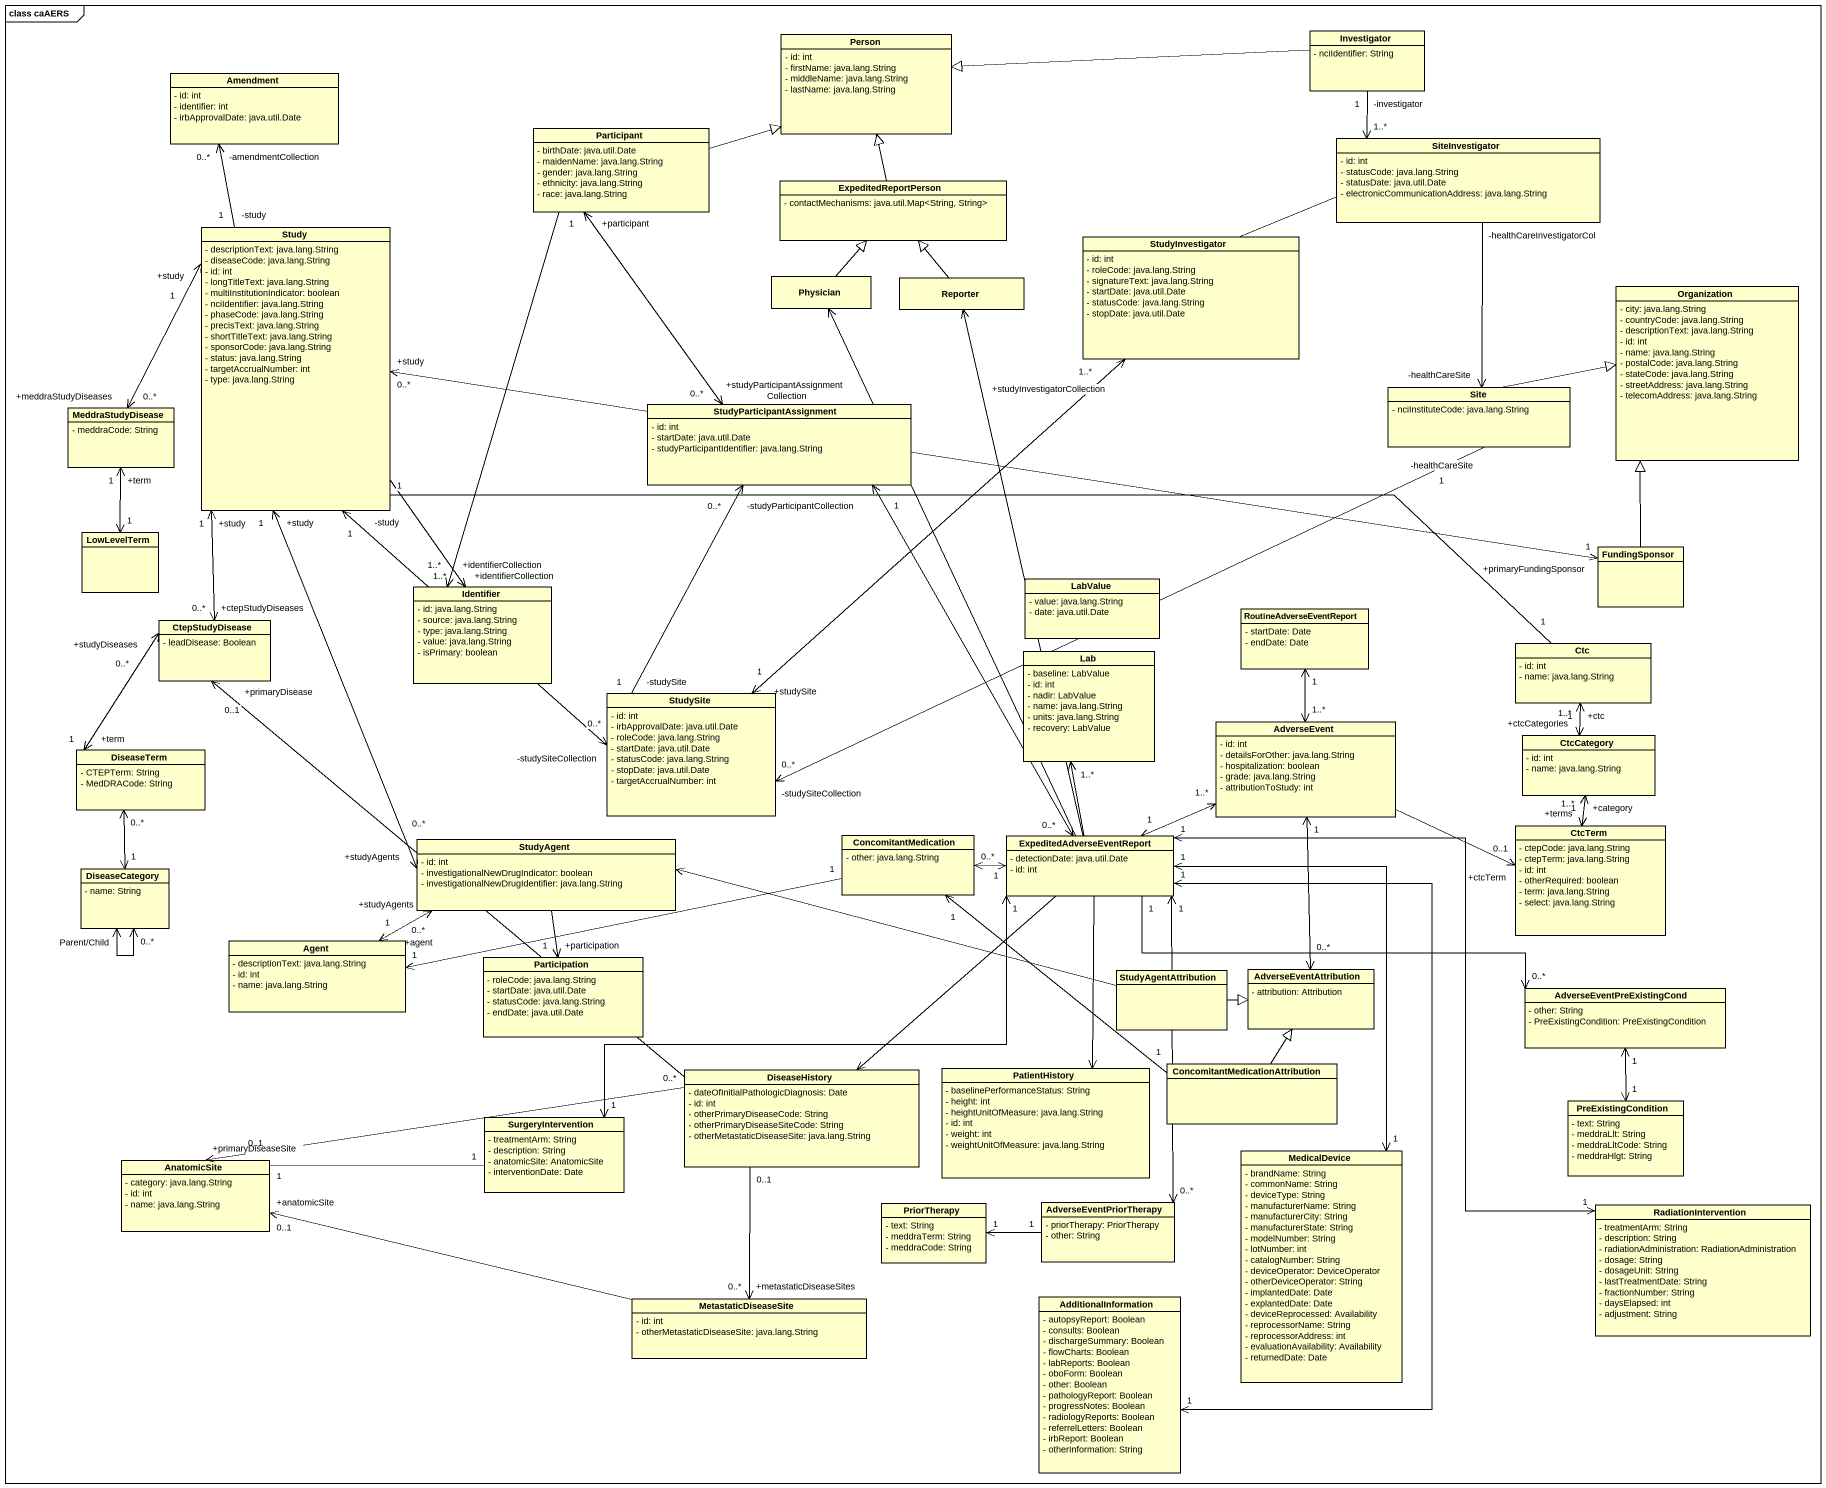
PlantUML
@startuml
mainframe class caAERS
hide circle
hide empty members
skinparam classAttributeIconSize 0
class "Person" as Person_ {
  - id: int
  - firstName: java.lang.String
  - middleName: java.lang.String
  - lastName: java.lang.String
}
class Investigator {
  - nciIdentifier: String
}
class Amendment {
  - id: int
  - identifier: int
  - irbApprovalDate: java.util.Date
}
class "Participant" as Participant_ {
  - birthDate: java.util.Date
  - maidenName: java.lang.String
  - gender: java.lang.String
  - ethnicity: java.lang.String
  - race: java.lang.String
}
class SiteInvestigator {
  - id: int
  - statusCode: java.lang.String
  - statusDate: java.util.Date
  - electronicCommunicationAddress: java.lang.String
}
class ExpeditedReportPerson {
  - contactMechanisms: java.util.Map<String, String>
}
class Study {
  - descriptionText: java.lang.String
  - diseaseCode: java.lang.String
  - id: int
  - longTitleText: java.lang.String
  - multiInstitutionIndicator: boolean
  - nciIdentifier: java.lang.String
  - phaseCode: java.lang.String
  - precisText: java.lang.String
  - shortTitleText: java.lang.String
  - sponsorCode: java.lang.String
  - status: java.lang.String
  - targetAccrualNumber: int
  - type: java.lang.String
}
class StudyInvestigator {
  - id: int
  - roleCode: java.lang.String
  - signatureText: java.lang.String
  - startDate: java.util.Date
  - statusCode: java.lang.String
  - stopDate: java.util.Date
}
class Physician
class Reporter
class Organization {
  - city: java.lang.String
  - countryCode: java.lang.String
  - descriptionText: java.lang.String
  - id: int
  - name: java.lang.String
  - postalCode: java.lang.String
  - stateCode: java.lang.String
  - streetAddress: java.lang.String
  - telecomAddress: java.lang.String
}
class Site {
  - nciInstituteCode: java.lang.String
}
class MeddraStudyDisease {
  - meddraCode: String
}
class StudyParticipantAssignment {
  - id: int
  - startDate: java.util.Date
  - studyParticipantIdentifier: java.lang.String
}
class LowLevelTerm
class LabValue {
  - value: java.lang.String
  - date: java.util.Date
}
class FundingSponsor
class CtepStudyDisease {
  - leadDisease: Boolean
}
class Identifier {
  - id: java.lang.String
  - source: java.lang.String
  - type: java.lang.String
  - value: java.lang.String
  - isPrimary: boolean
}
class RoutineAdverseEventReport {
  - startDate: Date
  - endDate: Date
}
class Lab {
  - baseline: LabValue
  - id: int
  - nadir: LabValue
  - name: java.lang.String
  - units: java.lang.String
  - recovery: LabValue
}
class Ctc {
  - id: int
  - name: java.lang.String
}
class StudySite {
  - id: int
  - irbApprovalDate: java.util.Date
  - roleCode: java.lang.String
  - startDate: java.util.Date
  - statusCode: java.lang.String
  - stopDate: java.util.Date
  - targetAccrualNumber: int
}
class AdverseEvent {
  - id: int
  - detailsForOther: java.lang.String
  - hospitalization: boolean
  - grade: java.lang.String
  - attributionToStudy: int
}
class CtcCategory {
  - id: int
  - name: java.lang.String
}
class DiseaseTerm {
  - CTEPTerm: String
  - MedDRACode: String
}
class StudyAgent {
  - id: int
  - investigationalNewDrugIndicator: boolean
  - investigationalNewDrugIdentifier: java.lang.String
}
class ConcomitantMedication {
  - other: java.lang.String
}
class ExpeditedAdverseEventReport {
  - detectionDate: java.util.Date
  - id: int
}
class CtcTerm {
  - ctepCode: java.lang.String
  - ctepTerm: java.lang.String
  - id: int
  - otherRequired: boolean
  - term: java.lang.String
  - select: java.lang.String
}
class DiseaseCategory {
  - name: String
}
class "Agent" as Agent_ {
  - descriptionText: java.lang.String
  - id: int
  - name: java.lang.String
}
class Participation {
  - roleCode: java.lang.String
  - startDate: java.util.Date
  - statusCode: java.lang.String
  - endDate: java.util.Date
}
class StudyAgentAttribution
class AdverseEventAttribution {
  - attribution: Attribution
}
class AdverseEventPreExistingCond {
  - other: String
  - PreExistingCondition: PreExistingCondition
}
class DiseaseHistory {
  - dateOfInitialPathologicDiagnosis: Date
  - id: int
  - otherPrimaryDiseaseCode: String
  - otherPrimaryDiseaseSiteCode: String
  - otherMetastaticDiseaseSite: java.lang.String
}
class PatientHistory {
  - baselinePerformanceStatus: String
  - height: int
  - heightUnitOfMeasure: java.lang.String
  - id: int
  - weight: int
  - weightUnitOfMeasure: java.lang.String
}
class "ConcomitantMedicationAttribution" as ConcomitantMedicationAttribu
class SurgeryIntervention {
  - treatmentArm: String
  - description: String
  - anatomicSite: AnatomicSite
  - interventionDate: Date
}
class PreExistingCondition {
  - text: String
  - meddraLlt: String
  - meddraLltCode: String
  - meddraHlgt: String
}
class AnatomicSite {
  - category: java.lang.String
  - id: int
  - name: java.lang.String
}
class MedicalDevice {
  - brandName: String
  - commonName: String
  - deviceType: String
  - manufacturerName: String
  - manufacturerCity: String
  - manufacturerState: String
  - modelNumber: String
  - lotNumber: int
  - catalogNumber: String
  - deviceOperator: DeviceOperator
  - otherDeviceOperator: String
  - implantedDate: Date
  - explantedDate: Date
  - deviceReprocessed: Availability
  - reprocessorName: String
  - reprocessorAddress: int
  - evaluationAvailability: Availability
  - returnedDate: Date
}
class AdverseEventPriorTherapy {
  - priorTherapy: PriorTherapy
  - other: String
}
class PriorTherapy {
  - text: String
  - meddraTerm: String
  - meddraCode: String
}
class RadiationIntervention {
  - treatmentArm: String
  - description: String
  - radiationAdministration: RadiationAdministration
  - dosage: String
  - dosageUnit: String
  - lastTreatmentDate: String
  - fractionNumber: String
  - daysElapsed: int
  - adjustment: String
}
class MetastaticDiseaseSite {
  - id: int
  - otherMetastaticDiseaseSite: java.lang.String
}
class AdditionalInformation {
  - autopsyReport: Boolean
  - consults: Boolean
  - dischargeSummary: Boolean
  - flowCharts: Boolean
  - labReports: Boolean
  - oboForm: Boolean
  - other: Boolean
  - pathologyReport: Boolean
  - progressNotes: Boolean
  - radiologyReports: Boolean
  - referrelLetters: Boolean
  - irbReport: Boolean
  - otherInformation: String
}
Investigator -left-|> Person_
Investigator "-investigator\n1" --> "1..*" SiteInvestigator
Amendment "-amendmentCollection\n0..*" <-- "-study\n1" Study
Participant_ -right-|> Person_
Participant_ --> "+identifierCollection\n1..*" Identifier
SiteInvestigator -left- StudyInvestigator
SiteInvestigator "-healthCareInvestigatorCol" --> "-healthCareSite" Site
ExpeditedReportPerson -up-|> Person_
Study "+study\n0..*" <-right-> "+primaryFundingSponsor\n1" FundingSponsor
Study "+study\n1" <--> "+ctepStudyDiseases\n0..*" CtepStudyDisease
Study --> "+identifierCollection\n1..*" Identifier
Study "1" -right- "1" Ctc
Study "+study\n1" <--> "+studyAgents\n0..*" StudyAgent
Physician -up-|> ExpeditedReportPerson
Reporter -up-|> ExpeditedReportPerson
Site -right-|> Organization
MeddraStudyDisease "+meddraStudyDiseases\n0..*" <-right-> "+study\n1" Study
StudyParticipantAssignment "+studyParticipantAssignmentCollection\n0..*" <-up-> "+participant\n1" Participant_
StudyParticipantAssignment "-studyParticipantCollection\n0..*" <-- "-studySite\n1" StudySite
StudyParticipantAssignment "1" <--> "0..*" ExpeditedAdverseEventReport
LowLevelTerm "1" <-up-> "+term\n1" MeddraStudyDisease
FundingSponsor -up-|> Organization
CtepStudyDisease "+studyDiseases\n0..*" <--> "+term\n1" DiseaseTerm
Ctc "+ctc\n1" <--> "+ctcCategories\n1..*" CtcCategory
StudySite "-studySiteCollection\n0..*" <-up-> "-study\n1" Study
StudySite "+studySite\n1" <-up-> "+studyInvestigatorCollection\n1..*" StudyInvestigator
StudySite "-studySiteCollection\n0..*" <-right- "-healthCareSite\n1" Site
AdverseEvent "1..*" <-up-> "1" RoutineAdverseEventReport
AdverseEvent -right-> "+ctcTerm\n0..1" CtcTerm
AdverseEvent "1" <--> "0..*" AdverseEventAttribution
CtcCategory "+category\n1" <--> "+terms\n1..*" CtcTerm
DiseaseTerm "0..*" <--> "1" DiseaseCategory
StudyAgent "+studyAgents\n0..*" <-left-> "+agent\n1" Agent_
StudyAgent --> "+participation\n1" Participation
ConcomitantMedication "0..*" <-right-> "1" ExpeditedAdverseEventReport
ConcomitantMedication "1" -left-> "1" Agent_
ExpeditedAdverseEventReport -up-> Physician
ExpeditedAdverseEventReport -up-> Reporter
ExpeditedAdverseEventReport -up-> "1..*" Lab
ExpeditedAdverseEventReport "1" <-right-> "1..*" AdverseEvent
ExpeditedAdverseEventReport "1" -right-> "0..*" AdverseEventPreExistingCond
ExpeditedAdverseEventReport --> DiseaseHistory
ExpeditedAdverseEventReport --> PatientHistory
ExpeditedAdverseEventReport "1" <-left-> "1" SurgeryIntervention
ExpeditedAdverseEventReport "1" <--> "1" MedicalDevice
ExpeditedAdverseEventReport "1" <--> "1" RadiationIntervention
ExpeditedAdverseEventReport "1" <--> "1" AdditionalInformation
DiseaseCategory <--> "0..*" DiseaseCategory : Parent/Child
StudyAgentAttribution -left-> StudyAgent
StudyAgentAttribution -right-|> AdverseEventAttribution
AdverseEventPreExistingCond "1" <--> "1" PreExistingCondition
DiseaseHistory -up-> "+primaryDisease\n0..1" CtepStudyDisease
DiseaseHistory "0..*" -left-> "+primaryDiseaseSite\n0..1" AnatomicSite
DiseaseHistory "0..1" --> "+metastaticDiseaseSites\n0..*" MetastaticDiseaseSite
ConcomitantMedicationAttribu "1" -up-> "1" ConcomitantMedication
ConcomitantMedicationAttribu -up-|> AdverseEventAttribution
SurgeryIntervention "1" -left- "1" AnatomicSite
AdverseEventPriorTherapy "0..*" <-up-> "1" ExpeditedAdverseEventReport
AdverseEventPriorTherapy "1" -left-> "1" PriorTherapy
MetastaticDiseaseSite -left-> "+anatomicSite\n0..1" AnatomicSite
@enduml
